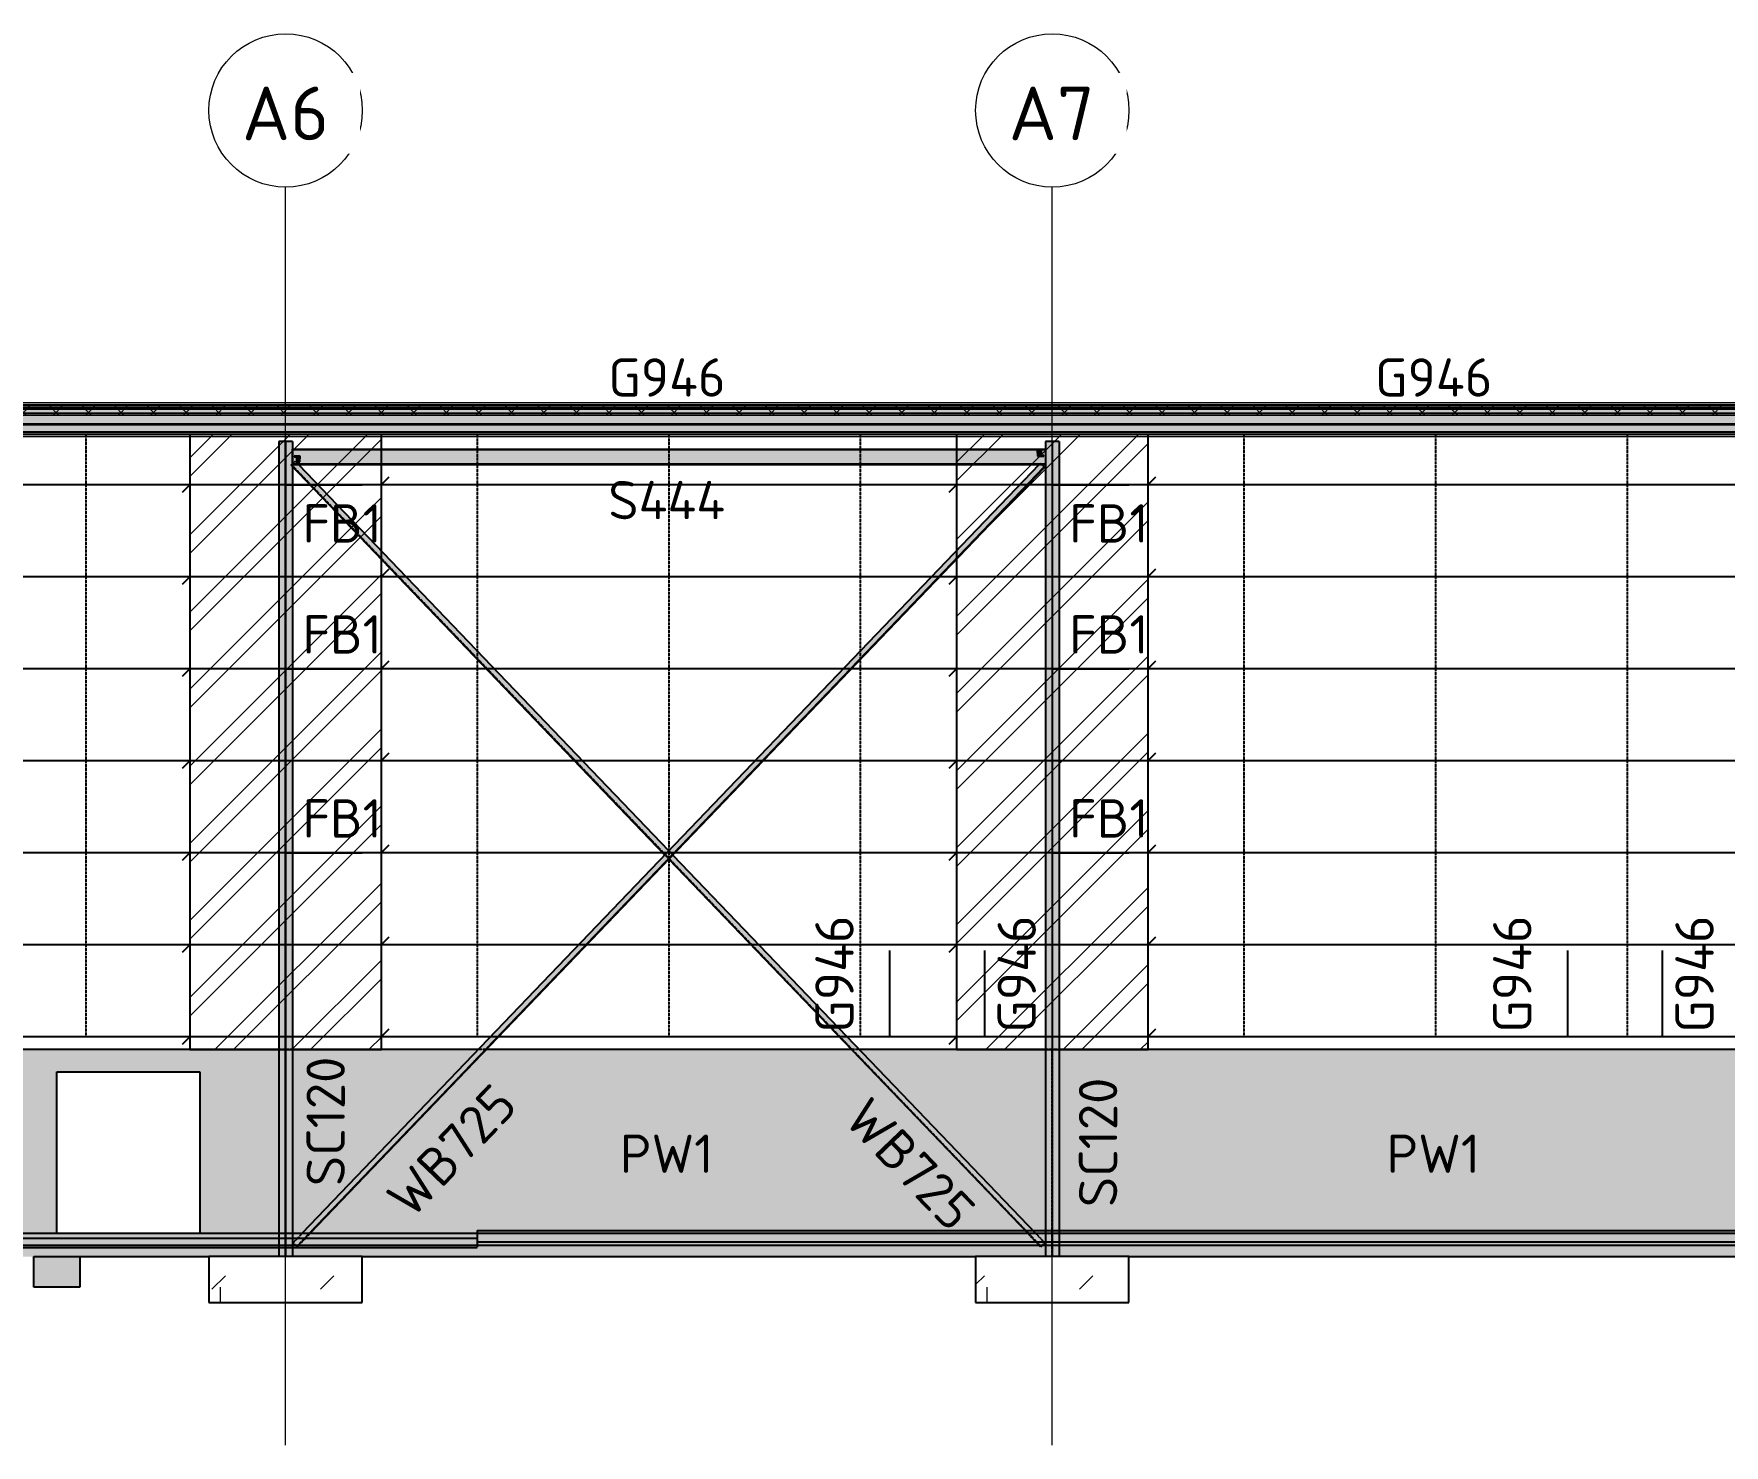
# Model space of a CAD drawing. Header units: millimetres. Extents: x 632 to 421542, y -3890 to 20851.
# Drawn here: x 72367 to 94414, y 2441 to 20851 of the extents above; entities that cross this region are included whole.
import ezdxf

# ---------------------------------------------------------------- set-up
doc = ezdxf.new("R2010")
doc.units = ezdxf.units.MM
for name, pattern in [('Dash', [7, 5, -2]), ('Hidden', [4, 3, -1]), ('Hidden Double', [7, 5, -2]), ('Hidden Half', [3, 2, -1])]:
    doc.linetypes.add(name, pattern=pattern)
for name, color, linetype, lineweight in [('A-010-M_LINE', 90, 'Continuous', 13), ('A-200-A_WALL', 211, 'Continuous', 18), ('A-200-H_WALL', 111, 'Continuous', 13), ('A-200-M_WALL_EXT', 113, 'Continuous', 13), ('A-200-MH_WALL', 110, 'Hidden', 13), ('A-230-H-FLOOR', 190, 'Continuous', 13), ('A-230-M_FLOOR', 192, 'Continuous', 13), ('A-230-MH_FLOOR', 190, 'Hidden Double', 13), ('A-270-M_ROOF', 132, 'Continuous', 13), ('S-160-M_FOUND', 171, 'Continuous', 13), ('S-160-MH_FOUND', 171, 'Hidden Half', 13), ('S-280-A_COLUMN', 171, 'Continuous', 18), ('S-280-A_STRUCT_FRAME', 2, 'Continuous', 18), ('S-280-M_COLUMN', 52, 'Continuous', 13), ('S-280-M_STRUCT_FRAME', 12, 'Continuous', 13), ('S-280-MH_COLUMN', 52, 'Hidden Half', 13), ('Z-000-T_TEXT', 131, 'Continuous', 25), ('Z-030-M_GRID', 191, 'Continuous', 13), ('Z-033_T_GRIDREF', 31, 'Continuous', 13), ('Z-060-M_DETAIL', 92, 'Continuous', 25), ('Z-230-A_LEVEL', 51, 'Continuous', 13)]:
    doc.layers.add(name, color=color, linetype=linetype, lineweight=lineweight)
doc.styles.add('ISOCPEUR_1', font='isocpeur.ttf', dxfattribs={"height": 700})
doc.styles.add('ISOCPEUR_2', font='isocpeur.ttf', dxfattribs={"height": 500})
pattern_1 = [(45, (-968699.5, 0), (-1414.21, 0), [750, -3000]), (45, (-967699.5, 1000), (-1414.21, 0), [750, -3000]), (45, (-966699.5, -300), (-1414.21, 0), [250, -2000]), (90, (-966699.46, 500), (-500, 500), [500, -2000]), (315, (-966699.5, 1000), (0, 2828.43), [500, -3000]), (0, (-967699.5, 1000), (2000, 2000), [300, -1000]), (0, (-970199.5, 2000), (2000, 2000), [300, -2000])]
pattern_2 = [(45, (80202.5, 0), (-502.894, 502.894), []), (45, (80202.5, 762), (-502.894, 502.894), [])]

# ---------------------------------------------------------------- blocks, each defined once
blk = doc.blocks.new('25021-APA-ZZ-ZZ-M3-AR-000001_V3_rvt-1-S6_501-SECTION 1A')
at = {"layer": 'A-270-M_ROOF', "transparency": 33554432}
blk.add_hatch(color=9, dxfattribs=at).paths.add_polyline_path([(-913035, 15996), (-913035, 16037), (-1024751, 16037), (-1024751, 15996), (-918805, 15996)])
at = {"layer": 'A-270-M_ROOF', "lineweight": 5, "transparency": 33554432}
for color, points in [(9, [(-918805, 15971), (-913035, 15971), (-913035, 15996), (-1024751, 15996), (-1024751, 15971), (-925868, 15971)]), (254, [(-913035, 15625), (-913035, 15876), (-1024751, 15876), (-1024751, 15625), (-1021751, 15625), (-1021751, 15648), (-1021661, 15648), (-1021661, 15625), (-918805, 15625)]), (253, [(-913035, 15754), (-913035, 15954), (-1024720, 15954), (-1024720, 15754), (-918805, 15754)]), (253, [(-918805, 15759), (-913035, 15759), (-913035, 15904), (-1024720, 15904), (-1024720, 15759), (-925868, 15759)]), (253, [(-918805, 15766), (-913035, 15766), (-913035, 15899), (-1024720, 15899), (-1024720, 15766), (-925868, 15766)]), (253, [(-913035, 15752), (-913035, 15766), (-1024720, 15766), (-1024720, 15752), (-918805, 15752)]), (253, [(-913035, 15748), (-913035, 15752), (-1024720, 15752), (-1024720, 15748), (-918805, 15748)])]:
    blk.add_hatch(color=color, dxfattribs=at).paths.add_polyline_path(points)
at = {"layer": 'A-270-M_ROOF', "lineweight": 5}
h = blk.add_hatch(dxfattribs=at)
h.set_pattern_fill('FP_5', angle=45, style=0, pattern_type=2)
h.set_pattern_definition([(45, (-968699.46, -5e-07), (-212.132, 212.132), []), (135, (-968699.46, -5e-07), (-212.132, -212.132), [])])
h.paths.add_polyline_path([(-913035, 15876), (-913035, 15996), (-1024751, 15996), (-1024751, 15876), (-918805, 15876)])
at = {"layer": 'A-270-M_ROOF', "lineweight": 5, "transparency": 33554432}
h = blk.add_hatch(color=254, dxfattribs=at)
h.paths.add_polyline_path([(-913035, 15600), (-913035, 15625), (-1021661, 15625), (-1021661, 15600), (-918805, 15600)])
h.paths.add_polyline_path([(-1024751, 15600), (-1021751, 15600), (-1021751, 15625), (-1024751, 15625)])
at = {"layer": 'A-270-M_ROOF', "color": 53, "lineweight": 5}
for p, q in [((-913035, 16037), (-1024751, 16037)), ((-913035, 16011), (-1024751, 16011)), ((-913035, 15996), (-1024751, 15996)), ((-1024751, 15996), (-913035, 15996)), ((-913356, 15971), (-1024751, 15971)), ((-1024751, 15971), (-913356, 15971)), ((-1024751, 15876), (-913035, 15876)), ((-1024712, 15954), (-913356, 15954)), ((-1024712, 15954), (-913356, 15954)), ((-913356, 15904), (-1024712, 15904)), ((-1024712, 15904), (-913356, 15904)), ((-1024712, 15899), (-913356, 15899)), ((-1024712, 15899), (-913356, 15899)), ((-1024712, 15766), (-913356, 15766)), ((-913356, 15763), (-1024712, 15763)), ((-913356, 15759), (-1024712, 15759)), ((-913356, 15759), (-1024712, 15759)), ((-1024712, 15754), (-913356, 15754)), ((-1024712, 15754), (-913356, 15754)), ((-1024712, 15752), (-913356, 15752)), ((-913356, 15748), (-1024712, 15748)), ((-1024751, 15625), (-913035, 15625)), ((-1024712, 15600), (-913356, 15600))]:
    blk.add_line(p, q, dxfattribs=at)
blk = doc.blocks.new('NRP_Column-Steel-UB - SC120 - 410UB59_7-4110039-S6_501-SECTION 1A')
at = {"layer": 'S-280-M_COLUMN', "linetype": 'Hidden Half', "lineweight": 25}
for p, q in [((-973255, 15532), (-973255, 4900)), ((-973247, 4900), (-973247, 15532))]:
    blk.add_line(p, q, dxfattribs=at)
blk = doc.blocks.new('NRP_Framing-Steel-SHS - S444 - 200x200x6_0SHS-3929814-S6_501-SECTION 1A')
at = {"layer": 'S-280-M_STRUCT_FRAME', "linetype": 'Dash', "lineweight": 25}
for p, q in [((-963340, 15425), (-973161, 15425)), ((-963340, 15237), (-973161, 15237))]:
    blk.add_line(p, q, dxfattribs=at)
blk = doc.blocks.new('NRP_Framing-Steel-EA - RB725 - 75x75x8EA-3941316-S6_501-SECTION 1A')
at = {"layer": 'S-280-M_STRUCT_FRAME', "linetype": 'Dash', "lineweight": 25}
for points in [[(-963442, 15343), (-963363, 15343), (-963363, 15351), (-963432, 15351), (-963438, 15418), (-963449, 15418)], [(-963363, 15343), (-963442, 15343), (-963402, 15340)], [(-963432, 15351), (-963396, 15351), (-963396, 15415), (-963438, 15418)]]:
    blk.add_hatch(color=256, dxfattribs=at).paths.add_polyline_path(points)
at = {"layer": 'S-280-M_STRUCT_FRAME', "lineweight": 25}
for p, q in [((-963438, 15418), (-963449, 15418)), ((-963449, 15418), (-963442, 15343)), ((-963442, 15343), (-963363, 15343)), ((-963442, 15343), (-963402, 15340)), ((-963432, 15351), (-963438, 15418)), ((-963396, 15415), (-963438, 15418)), ((-963363, 15351), (-963432, 15351)), ((-963363, 15343), (-963402, 15340)), ((-963396, 15415), (-963396, 15351)), ((-963363, 15343), (-963363, 15351))]:
    blk.add_line(p, q, dxfattribs=at)
blk = doc.blocks.new('NRP_Framing-Steel-EA - RB725 - 75x75x8EA-V10-S6_501-SECTION 1A')
at = {"layer": 'S-280-M_STRUCT_FRAME', "linetype": 'Dash', "lineweight": 25}
for points in [[(-973067, 15268), (-973060, 15343), (-973139, 15343), (-973138, 15335), (-973072, 15335), (-973078, 15268)], [(-973106, 15332), (-973078, 15335), (-973138, 15335)], [(-973106, 15265), (-973078, 15268), (-973072, 15335), (-973106, 15332)], [(-973106, 15265), (-973101, 15265), (-973067, 15268), (-973078, 15268)]]:
    blk.add_hatch(color=256, dxfattribs=at).paths.add_polyline_path(points)
at = {"layer": 'S-280-M_STRUCT_FRAME', "lineweight": 25}
for p, q in [((-973139, 15343), (-973138, 15335)), ((-973060, 15343), (-973139, 15343)), ((-973138, 15335), (-973072, 15335)), ((-973106, 15332), (-973138, 15335)), ((-973106, 15332), (-973072, 15335)), ((-973106, 15265), (-973106, 15332)), ((-973106, 15265), (-973078, 15268)), ((-973101, 15265), (-973106, 15265)), ((-973101, 15265), (-973067, 15268)), ((-973072, 15335), (-973078, 15268)), ((-973078, 15268), (-973067, 15268)), ((-973067, 15268), (-973060, 15343))]:
    blk.add_line(p, q, dxfattribs=at)
blk = doc.blocks.new('NRP_Framing-Steel-Purlin C - P946 - EC250-24-4032700-S6_501-SECTION 1A')
at = {"layer": 'S-280-M_STRUCT_FRAME', "color": 1, "lineweight": 25}
blk.add_line((-913017, 15655), (-1024537, 15655), dxfattribs=at)
blk.add_line((-913017, 15655), (-1024537, 15655), dxfattribs=at)
blk = doc.blocks.new('NRP_Framing-Steel-Purlin C - G946 - EC250-24-4111447-S6_501-SECTION 1A')
at = {"layer": 'S-280-M_STRUCT_FRAME', "color": 1, "lineweight": 25}
blk.add_line((-1004464, 15626), (-1014838, 15626), dxfattribs=at)
blk.add_line((-1004464, 15626), (-1014838, 15626), dxfattribs=at)
blk = doc.blocks.new('NRP_Framing-Steel-Purlin C - G946 - EC250-24-4111441-S6_501-SECTION 1A')
at = {"layer": 'S-280-M_STRUCT_FRAME', "color": 1, "lineweight": 25}
blk.add_line((-963264, 15626), (-973238, 15626), dxfattribs=at)
blk.add_line((-963264, 15626), (-973238, 15626), dxfattribs=at)
blk = doc.blocks.new('NRP_Framing-Steel-Purlin C - G946 - EC250-24-4133665-S6_501-SECTION 1A')
at = {"layer": 'S-280-M_STRUCT_FRAME', "color": 1, "lineweight": 25}
blk.add_line((-998751, 8892), (-998751, 7769), dxfattribs=at)
blk.add_line((-998751, 8892), (-998751, 7769), dxfattribs=at)
blk = doc.blocks.new('NRP_Framing-Steel-Purlin C - G946 - EC250-24-4133664-S6_501-SECTION 1A')
at = {"layer": 'S-280-M_STRUCT_FRAME', "color": 1, "lineweight": 25}
blk.add_line((-999289, 8892), (-999289, 7769), dxfattribs=at)
blk.add_line((-999289, 8892), (-999289, 7769), dxfattribs=at)
blk = doc.blocks.new('NRP_Foundation-Pad Footing Fibre _v2_ - PF2 -2400 x 2000 x 600d-3893007-S6_501-SECTION 1A')
at = {"layer": 'S-160-M_FOUND'}
h = blk.add_hatch(dxfattribs=at)
h.set_pattern_fill('FP_9', color=256, style=0, pattern_type=2)
h.set_pattern_definition(pattern_1)
h.paths.add_polyline_path([(-974251, 4900), (-974251, 4300), (-972251, 4300), (-972251, 4900)])
at = {"layer": 'S-160-M_FOUND', "lineweight": 25}
for p, q in [((-972251, 4900), (-974251, 4900)), ((-974251, 4900), (-974251, 4300)), ((-972251, 4300), (-972251, 4900)), ((-974251, 4300), (-972251, 4300))]:
    blk.add_line(p, q, dxfattribs=at)
blk = doc.blocks.new('NRP_Foundation-Pad Footing Fibre _v2_ - PF2 -2400 x 2000 x 600d-V1-S6_501-SECTION 1A')
at = {"layer": 'S-160-M_FOUND'}
h = blk.add_hatch(dxfattribs=at)
h.set_pattern_fill('FP_9', color=256, style=0, pattern_type=2)
h.set_pattern_definition(pattern_1)
h.paths.add_polyline_path([(-964251, 4900), (-964251, 4300), (-962251, 4300), (-962251, 4900)])
at = {"layer": 'S-160-M_FOUND', "lineweight": 25}
for p, q in [((-962251, 4900), (-964251, 4900)), ((-964251, 4900), (-964251, 4300)), ((-962251, 4300), (-962251, 4900)), ((-964251, 4300), (-962251, 4300))]:
    blk.add_line(p, q, dxfattribs=at)
blk = doc.blocks.new('NRP_Framing-Steel-EA - WB725 - 75x75x8EA-3947071-S6_501-SECTION 1A')
at = {"layer": 'S-280-M_STRUCT_FRAME', "linetype": 'Dash', "lineweight": 25}
h = blk.add_hatch(color=256, dxfattribs=at)
h.paths.add_polyline_path([(-963404, 5028), (-963381, 5050), (-963424, 5050), (-963409, 5034)])
h.paths.add_polyline_path([(-963464, 5200), (-968199, 10139), (-968251, 10085), (-963568, 5200)])
h.paths.add_polyline_path([(-968303, 10139), (-968251, 10193), (-973081, 15231), (-973161, 15231), (-973161, 15239), (-973177, 15223), (-968741, 10595)])
at = {"layer": 'S-280-M_STRUCT_FRAME', "lineweight": 25}
for p, q in [((-973177, 15223), (-973161, 15239)), ((-968303, 10139), (-973177, 15223)), ((-973081, 15231), (-968251, 10193)), ((-963568, 5200), (-968251, 10085)), ((-968199, 10139), (-963464, 5200)), ((-963404, 5028), (-963424, 5050)), ((-963381, 5050), (-963404, 5028))]:
    blk.add_line(p, q, dxfattribs=at)
at = {"layer": 'S-280-M_STRUCT_FRAME', "linetype": 'Dash', "lineweight": 25}
for p, q in [((-968297, 10144), (-973172, 15229)), ((-973161, 15239), (-973123, 15275)), ((-973123, 15275), (-973081, 15231)), ((-968246, 10090), (-968297, 10144)), ((-968251, 10193), (-968199, 10139)), ((-968251, 10085), (-968303, 10139)), ((-963557, 5200), (-968246, 10090)), ((-963424, 5050), (-963568, 5200)), ((-963413, 5050), (-963557, 5200)), ((-963464, 5200), (-963349, 5080)), ((-963349, 5080), (-963381, 5050)), ((-963398, 5034), (-963413, 5050))]:
    blk.add_line(p, q, dxfattribs=at)
blk = doc.blocks.new('NRP_Framing-Steel-EA - WB725 - 75x75x8EA-3947069-S6_501-SECTION 1A')
at = {"layer": 'S-280-M_STRUCT_FRAME', "linetype": 'Dash', "lineweight": 25}
h = blk.add_hatch(color=256, dxfattribs=at)
h.paths.add_polyline_path([(-973105, 5034), (-973089, 5050), (-973122, 5050)])
h.paths.add_polyline_path([(-973038, 5200), (-972945, 5200), (-963357, 15201), (-963388, 15231), (-963421, 15231), (-968247, 10198)])
h = blk.add_hatch(color=256, dxfattribs=at)
h.paths.add_polyline_path([(-973099, 5028), (-973078, 5050), (-973089, 5050), (-973105, 5034)])
h.paths.add_polyline_path([(-972945, 5200), (-972934, 5200), (-963351, 15195), (-963357, 15201), (-968247, 10101)])
at = {"layer": 'S-280-M_STRUCT_FRAME', "lineweight": 25}
for p, q in [((-963421, 15231), (-973038, 5200)), ((-963388, 15231), (-963357, 15201)), ((-963357, 15201), (-972945, 5200)), ((-963351, 15195), (-972934, 5200)), ((-963357, 15201), (-963351, 15195)), ((-973105, 5034), (-973122, 5050)), ((-973089, 5050), (-973105, 5034)), ((-973099, 5028), (-973105, 5034)), ((-973078, 5050), (-973099, 5028))]:
    blk.add_line(p, q, dxfattribs=at)
at = {"layer": 'S-280-M_STRUCT_FRAME', "linetype": 'Dash', "lineweight": 25}
for p, q in [((-963405, 15247), (-963421, 15231)), ((-963405, 15247), (-963388, 15231)), ((-972945, 5200), (-963357, 15201)), ((-973038, 5200), (-973153, 5080)), ((-973122, 5050), (-973153, 5080)), ((-973089, 5050), (-972945, 5200)), ((-972945, 5200), (-973089, 5050)), ((-972934, 5200), (-973078, 5050)), ((-973105, 5034), (-973089, 5050))]:
    blk.add_line(p, q, dxfattribs=at)
blk = doc.blocks.new('NRP_Framing-Steel-Purlin Z - G914 - EZ250-15-4113278-S6_501-SECTION 1A')
at = {"layer": 'S-280-M_STRUCT_FRAME', "color": 150, "lineweight": 25}
for p, q in [((-971906, 15069), (-972006, 14969)), ((-984901, 14969), (-985001, 14869)), ((-983756, 14969), (-984901, 14969)), ((-973340, 14969), (-983547, 14969)), ((-972934, 14969), (-973162, 14969)), ((-972006, 14969), (-972830, 14969))]:
    blk.add_line(p, q, dxfattribs=at)
at = {"layer": 'S-280-M_STRUCT_FRAME', "color": 150, "linetype": 'Dash', "lineweight": 25}
for p, q in [((-983547, 14969), (-983756, 14969)), ((-973162, 14969), (-973340, 14969)), ((-972830, 14969), (-972934, 14969))]:
    blk.add_line(p, q, dxfattribs=at)
blk = doc.blocks.new('NRP_Framing-Steel-Purlin Z - G914 - EZ250-15-V37-S6_501-SECTION 1A')
at = {"layer": 'S-280-M_STRUCT_FRAME', "color": 150, "lineweight": 25}
for p, q in [((-984901, 13769), (-985001, 13669)), ((-983756, 13769), (-984901, 13769)), ((-973340, 13769), (-983547, 13769)), ((-972006, 13769), (-973162, 13769)), ((-971906, 13869), (-972006, 13769))]:
    blk.add_line(p, q, dxfattribs=at)
at = {"layer": 'S-280-M_STRUCT_FRAME', "color": 150, "linetype": 'Dash', "lineweight": 25}
for p, q in [((-983547, 13769), (-983756, 13769)), ((-973162, 13769), (-973340, 13769))]:
    blk.add_line(p, q, dxfattribs=at)
blk = doc.blocks.new('NRP_Framing-Steel-Purlin Z - G914 - EZ250-15-4113342-S6_501-SECTION 1A')
at = {"layer": 'S-280-M_STRUCT_FRAME', "color": 150, "lineweight": 25}
for p, q in [((-961906, 15069), (-962006, 14969)), ((-974501, 14969), (-974601, 14869)), ((-973340, 14969), (-974501, 14969)), ((-972934, 14969), (-973162, 14969)), ((-963672, 14969), (-972830, 14969)), ((-963340, 14969), (-963569, 14969)), ((-962006, 14969), (-963162, 14969))]:
    blk.add_line(p, q, dxfattribs=at)
at = {"layer": 'S-280-M_STRUCT_FRAME', "color": 150, "linetype": 'Dash', "lineweight": 25}
for p, q in [((-973162, 14969), (-973340, 14969)), ((-972830, 14969), (-972934, 14969)), ((-963569, 14969), (-963672, 14969)), ((-963162, 14969), (-963340, 14969))]:
    blk.add_line(p, q, dxfattribs=at)
blk = doc.blocks.new('NRP_Framing-Steel-Purlin Z - G914 - EZ250-15-V27-S6_501-SECTION 1A')
at = {"layer": 'S-280-M_STRUCT_FRAME', "color": 150, "lineweight": 25}
for p, q in [((-974501, 13769), (-974601, 13669)), ((-973340, 13769), (-974501, 13769)), ((-971783, 13769), (-973162, 13769)), ((-964823, 13769), (-971679, 13769)), ((-963340, 13769), (-964719, 13769)), ((-962006, 13769), (-963162, 13769)), ((-961906, 13869), (-962006, 13769))]:
    blk.add_line(p, q, dxfattribs=at)
at = {"layer": 'S-280-M_STRUCT_FRAME', "color": 150, "linetype": 'Dash', "lineweight": 25}
for p, q in [((-973162, 13769), (-973340, 13769)), ((-971679, 13769), (-971783, 13769)), ((-964719, 13769), (-964823, 13769)), ((-963162, 13769), (-963340, 13769))]:
    blk.add_line(p, q, dxfattribs=at)
blk = doc.blocks.new('NRP_Framing-Steel-Purlin Z - G914 - EZ250-15-V28-S6_501-SECTION 1A')
at = {"layer": 'S-280-M_STRUCT_FRAME', "color": 150, "lineweight": 25}
for p, q in [((-974501, 12569), (-974601, 12469)), ((-973340, 12569), (-974501, 12569)), ((-970633, 12569), (-973162, 12569)), ((-965973, 12569), (-970529, 12569)), ((-963340, 12569), (-965869, 12569)), ((-962006, 12569), (-963162, 12569)), ((-961906, 12669), (-962006, 12569))]:
    blk.add_line(p, q, dxfattribs=at)
at = {"layer": 'S-280-M_STRUCT_FRAME', "color": 150, "linetype": 'Dash', "lineweight": 25}
for p, q in [((-973162, 12569), (-973340, 12569)), ((-970529, 12569), (-970633, 12569)), ((-965870, 12569), (-965973, 12569)), ((-963162, 12569), (-963340, 12569))]:
    blk.add_line(p, q, dxfattribs=at)
blk = doc.blocks.new('NRP_Framing-Steel-Purlin Z - G914 - EZ250-15-V29-S6_501-SECTION 1A')
at = {"layer": 'S-280-M_STRUCT_FRAME', "color": 150, "lineweight": 25}
for p, q in [((-961906, 11469), (-962006, 11369)), ((-974501, 11369), (-974601, 11269)), ((-973340, 11369), (-974501, 11369)), ((-969482, 11369), (-973162, 11369)), ((-967124, 11369), (-969378, 11369)), ((-963340, 11369), (-967020, 11369)), ((-962006, 11369), (-963162, 11369))]:
    blk.add_line(p, q, dxfattribs=at)
at = {"layer": 'S-280-M_STRUCT_FRAME', "color": 150, "linetype": 'Dash', "lineweight": 25}
for p, q in [((-973162, 11369), (-973340, 11369)), ((-969378, 11369), (-969482, 11369)), ((-967020, 11369), (-967124, 11369)), ((-963162, 11369), (-963340, 11369))]:
    blk.add_line(p, q, dxfattribs=at)
blk = doc.blocks.new('NRP_Framing-Steel-Purlin Z - G914 - EZ250-15-V30-S6_501-SECTION 1A')
at = {"layer": 'S-280-M_STRUCT_FRAME', "color": 150, "lineweight": 25}
for p, q in [((-974501, 10169), (-974601, 10069)), ((-973340, 10169), (-974501, 10169)), ((-968332, 10169), (-973162, 10169)), ((-963340, 10169), (-968170, 10169)), ((-962006, 10169), (-963162, 10169)), ((-961906, 10269), (-962006, 10169))]:
    blk.add_line(p, q, dxfattribs=at)
at = {"layer": 'S-280-M_STRUCT_FRAME', "color": 150, "linetype": 'Dash', "lineweight": 25}
for p, q in [((-973162, 10169), (-973340, 10169)), ((-968170, 10169), (-968332, 10169)), ((-963162, 10169), (-963340, 10169))]:
    blk.add_line(p, q, dxfattribs=at)
blk = doc.blocks.new('NRP_Framing-Steel-Purlin Z - G914 - EZ250-15-V31-S6_501-SECTION 1A')
at = {"layer": 'S-280-M_STRUCT_FRAME', "color": 150, "lineweight": 25}
for p, q in [((-961906, 9069), (-962006, 8969)), ((-974501, 8969), (-974601, 8869)), ((-973340, 8969), (-974501, 8969)), ((-969425, 8969), (-973162, 8969)), ((-967181, 8969), (-969321, 8969)), ((-963340, 8969), (-967077, 8969)), ((-962006, 8969), (-963162, 8969))]:
    blk.add_line(p, q, dxfattribs=at)
at = {"layer": 'S-280-M_STRUCT_FRAME', "color": 150, "linetype": 'Dash', "lineweight": 25}
for p, q in [((-973162, 8969), (-973340, 8969)), ((-969321, 8969), (-969425, 8969)), ((-967077, 8969), (-967181, 8969)), ((-963162, 8969), (-963340, 8969))]:
    blk.add_line(p, q, dxfattribs=at)
blk = doc.blocks.new('NRP_Framing-Steel-Purlin Z - G914 - EZ250-15-V32-S6_501-SECTION 1A')
at = {"layer": 'S-280-M_STRUCT_FRAME', "color": 150, "lineweight": 25}
for p, q in [((-974501, 7769), (-974601, 7669)), ((-973340, 7769), (-974501, 7769)), ((-970575, 7769), (-973162, 7769)), ((-966031, 7769), (-970471, 7769)), ((-963340, 7769), (-965927, 7769)), ((-962006, 7769), (-963162, 7769)), ((-961906, 7869), (-962006, 7769))]:
    blk.add_line(p, q, dxfattribs=at)
at = {"layer": 'S-280-M_STRUCT_FRAME', "color": 150, "linetype": 'Dash', "lineweight": 25}
for p, q in [((-973162, 7769), (-973340, 7769)), ((-970471, 7769), (-970575, 7769)), ((-965927, 7769), (-966031, 7769)), ((-963162, 7769), (-963340, 7769))]:
    blk.add_line(p, q, dxfattribs=at)
blk = doc.blocks.new('NRP_Framing-Steel-Purlin Z - G914 - EZ250-15-4113422-S6_501-SECTION 1A')
at = {"layer": 'S-280-M_STRUCT_FRAME', "color": 150, "lineweight": 25}
for p, q in [((-952156, 15069), (-952256, 14969)), ((-964501, 14969), (-964601, 14869)), ((-963672, 14969), (-964501, 14969)), ((-963340, 14969), (-963569, 14969)), ((-953340, 14969), (-963162, 14969)), ((-952256, 14969), (-953162, 14969))]:
    blk.add_line(p, q, dxfattribs=at)
at = {"layer": 'S-280-M_STRUCT_FRAME', "color": 150, "linetype": 'Dash', "lineweight": 25}
for p, q in [((-963569, 14969), (-963672, 14969)), ((-963162, 14969), (-963340, 14969)), ((-953162, 14969), (-953340, 14969))]:
    blk.add_line(p, q, dxfattribs=at)
blk = doc.blocks.new('NRP_Framing-Steel-Purlin Z - G914 - EZ250-15-V38-S6_501-SECTION 1A')
at = {"layer": 'S-280-M_STRUCT_FRAME', "color": 150, "lineweight": 25}
for p, q in [((-964501, 13769), (-964601, 13669)), ((-963340, 13769), (-964501, 13769)), ((-953340, 13769), (-963162, 13769)), ((-952256, 13769), (-953162, 13769)), ((-952156, 13869), (-952256, 13769))]:
    blk.add_line(p, q, dxfattribs=at)
at = {"layer": 'S-280-M_STRUCT_FRAME', "color": 150, "linetype": 'Dash', "lineweight": 25}
for p, q in [((-963162, 13769), (-963340, 13769)), ((-953162, 13769), (-953340, 13769))]:
    blk.add_line(p, q, dxfattribs=at)
blk = doc.blocks.new('NRP_Bridging Plan _v2_ - 3 Rows-4115848-S6_501-SECTION 1A')
at = {"layer": 'Z-060-M_DETAIL', "linetype": 'Hidden'}
for p, q in [((-1001856, 15626), (-1001856, 7769)), ((-999256, 15626), (-999256, 7769)), ((-996656, 15626), (-996656, 7769))]:
    blk.add_line(p, q, dxfattribs=at)
blk = doc.blocks.new('NRP_Bridging Plan _v2_ - 3 Rows-4116033-S6_501-SECTION 1A')
at = {"layer": 'Z-060-M_DETAIL', "linetype": 'Hidden'}
for p, q in [((-970752, 15626), (-970752, 7769)), ((-968253, 15626), (-968253, 7769)), ((-965755, 15626), (-965755, 7769))]:
    blk.add_line(p, q, dxfattribs=at)
blk = doc.blocks.new('Grid - NRP_Grid-Head-320187-S6_501-SECTION 1A')
at = {"layer": 'Z-033_T_GRIDREF'}
blk.add_circle((-1014851, 19851), 1000, dxfattribs=at)
blk = doc.blocks.new('NRP_Fly Brace BN - FB1-4028766-S6_501-SECTION 1A')
at = {"layer": 'Z-000-T_TEXT'}
blk.add_line((-1014851, 7769), (-1013851, 7769), dxfattribs=at)
at = {"layer": 'Z-000-T_TEXT', "lineweight": 13, "insert": (-1014630, 8466), "char_height": 500, "width": 1218.57, "attachment_point": 1, "style": 'ISOCPEUR_2'}
blk.add_mtext('FB1', dxfattribs=at)
blk = doc.blocks.new('NRP_Fly Brace BN - FB1-4067984-S6_501-SECTION 1A')
at = {"layer": 'Z-000-T_TEXT'}
blk.add_line((-1014851, 14969), (-1013851, 14969), dxfattribs=at)
at = {"layer": 'Z-000-T_TEXT', "lineweight": 13, "insert": (-1014630, 14714), "char_height": 500, "width": 1218.57, "attachment_point": 1, "style": 'ISOCPEUR_2'}
blk.add_mtext('FB1', dxfattribs=at)

msp = doc.modelspace()

# ---------------------------------------------------------------- hatches: boundary and pattern name
at = {"layer": 'A-200-H_WALL', "lineweight": 5}
h = msp.add_hatch(color=256, dxfattribs=at)
h.paths.add_polyline_path([(72667, 4900), (75562, 4900), (75562, 5050), (65355, 5050), (65355, 4900), (72367, 4900)])
h.paths.add_polyline_path([(72667, 5200), (72667, 7312), (74533, 7312), (74533, 5200), (75562, 5200), (75562, 7600), (65355, 7600), (65355, 5200), (66529, 5200)])
h = msp.add_hatch(color=256, dxfattribs=at)
h.paths.add_polyline_path([(80655, 4900), (85562, 4900), (85562, 5050), (85521, 5050), (85498, 5028), (85478, 5050), (75824, 5050), (75803, 5028), (75780, 5050), (75740, 5050), (75740, 4900), (76651, 4900)])
h.paths.add_polyline_path([(85334, 5200), (83033, 7600), (78269, 7600), (75968, 5200), (80655, 5200)])
h.paths.add_polyline_path([(75864, 5200), (78165, 7600), (75740, 7600), (75740, 5200), (75797, 5200)])
h.paths.add_polyline_path([(85438, 5200), (85562, 5200), (85562, 7600), (83137, 7600)])
h = msp.add_hatch(color=256, dxfattribs=at)
h.paths.add_polyline_path([(95562, 4900), (95562, 5050), (85740, 5050), (85740, 4900), (94782, 4900)])
h.paths.add_polyline_path([(85740, 5200), (95562, 5200), (95562, 7600), (85740, 7600)])
at = {"layer": 'A-230-H-FLOOR'}
h = msp.add_hatch(dxfattribs=at)
h.set_pattern_fill('FP_9', color=256, style=0, pattern_type=2)
h.set_pattern_definition([(45, (80202.5, 0), (-1414.214, 0), [750, -3000]), (45, (81202.5, 1000), (-1414.214, 0), [750, -3000]), (45, (82202.5, -300), (-1414.214, 0), [250, -2000]), (90, (82202.53, 500), (-500, 500), [500, -2000]), (315, (82202.5, 1000), (0, 2828.43), [500, -3000]), (0, (81202.5, 1000), (2000, 2000), [300, -1000]), (0, (78702.5, 2000), (2000, 2000), [300, -2000])])
h.paths.add_polyline_path([(130097, 5050), (135740, 5050), (135740, 5200), (25551, 5200), (25551, 5050), (123034, 5050)])
at = {"layer": 'S-160-M_FOUND', "lineweight": 5}
msp.add_hatch(color=256, dxfattribs=at).paths.add_polyline_path([(72367, 4900), (72367, 4500), (72967, 4500), (72967, 4900)])
at = {"layer": 'S-280-M_COLUMN', "lineweight": 5}
h = msp.add_hatch(color=256, dxfattribs=at)
h.paths.add_polyline_path([(75562, 4900), (75636, 4900), (75636, 5050), (75562, 5050)])
h.paths.add_polyline_path([(75562, 5200), (75636, 5200), (75636, 15532), (75562, 15532), (75562, 10595)])
h = msp.add_hatch(color=256, dxfattribs=at)
h.paths.add_polyline_path([(75641, 4900), (75647, 4900), (75645, 5050), (75636, 5050), (75636, 4900)])
h.paths.add_polyline_path([(75636, 5200), (75647, 5200), (75645, 15532), (75636, 15532), (75636, 10595)])
for points in [[(75655, 4900), (75655, 15532), (75647, 15532), (75647, 4900)], [(85647, 4900), (85655, 4900), (85655, 15532), (85647, 15532)]]:
    msp.add_hatch(color=256, dxfattribs=at).paths.add_polyline_path(points)
h = msp.add_hatch(color=256, dxfattribs=at)
h.paths.add_polyline_path([(75661, 4900), (75666, 4900), (75666, 5050), (75655, 5050), (75656, 4900)])
h.paths.add_polyline_path([(75666, 5200), (75666, 5200), (75666, 15532), (75655, 15532), (75656, 5200), (75661, 5200)])
h = msp.add_hatch(color=256, dxfattribs=at)
h.paths.add_polyline_path([(75725, 4900), (75740, 4900), (75740, 5050), (75666, 5050), (75666, 4900)])
h.paths.add_polyline_path([(75725, 5200), (75740, 5200), (75740, 15207), (75725, 15223), (75740, 15238), (75740, 15532), (75666, 15532), (75666, 5200)])
h = msp.add_hatch(color=256, dxfattribs=at)
h.paths.add_polyline_path([(85636, 4900), (85636, 5050), (85562, 5050), (85562, 4900)])
h.paths.add_polyline_path([(85562, 5200), (85636, 5200), (85636, 15532), (85562, 15532), (85562, 15231)])
h = msp.add_hatch(color=256, dxfattribs=at)
h.paths.add_polyline_path([(85636, 4900), (85647, 4900), (85645, 5050), (85636, 5050)])
h.paths.add_polyline_path([(85647, 5200), (85645, 15532), (85636, 15532), (85636, 5200), (85647, 5200)])
h = msp.add_hatch(color=256, dxfattribs=at)
h.paths.add_polyline_path([(85666, 4900), (85666, 5050), (85655, 5050), (85656, 4900), (85661, 4900)])
h.paths.add_polyline_path([(85655, 5200), (85666, 5200), (85666, 15532), (85655, 15532)])
h = msp.add_hatch(color=256, dxfattribs=at)
h.paths.add_polyline_path([(85740, 4900), (85740, 5050), (85666, 5050), (85666, 4900)])
h.paths.add_polyline_path([(85740, 5200), (85740, 15532), (85666, 15532), (85666, 5200)])
at = {"layer": 'S-280-M_STRUCT_FRAME', "lineweight": 5}
h = msp.add_hatch(color=256, dxfattribs=at)
h.paths.add_polyline_path([(85562, 15231), (85562, 15431), (75741, 15431), (75741, 15231), (85539, 15231)])
h.paths.add_polyline_path([(75801, 15265), (75796, 15265), (75796, 15332), (75764, 15335), (75763, 15343), (75842, 15343), (75835, 15268), (75807, 15265)])
h.paths.add_polyline_path([(85500, 15340), (85460, 15343), (85453, 15418), (85470, 15418), (85506, 15415), (85506, 15351), (85539, 15351), (85539, 15343), (85506, 15340)])
at = {"layer": 'Z-060-M_DETAIL', "lineweight": 18}
h = msp.add_hatch(dxfattribs=at)
h.set_pattern_fill('FP_12', color=8, style=0, pattern_type=2)
h.set_pattern_definition(pattern_2)
h.paths.add_polyline_path([(76901, 7600), (76901, 15626), (74401, 15626), (74401, 7600)])
h = msp.add_hatch(dxfattribs=at)
h.set_pattern_fill('FP_12', color=8, style=0, pattern_type=2)
h.set_pattern_definition(pattern_2)
h.paths.add_polyline_path([(84401, 7600), (86901, 7600), (86901, 15626), (84401, 15626)])

# ---------------------------------------------------------------- linework, layer by layer
at = {"layer": 'A-010-M_LINE', "lineweight": 25}
for p, q in [((76901, 15626), (74401, 15626)), ((74401, 15626), (74401, 7600)), ((76901, 7600), (76901, 15626)), ((86901, 15626), (84401, 15626)), ((84401, 15626), (84401, 7600)), ((86901, 7600), (86901, 15626)), ((74401, 7600), (76901, 7600)), ((84401, 7600), (86901, 7600))]:
    msp.add_line(p, q, dxfattribs=at)
at = {"layer": 'A-200-M_WALL_EXT', "lineweight": 25}
for p, q in [((75562, 7600), (65355, 7600)), ((78165, 7600), (75740, 7600)), ((83033, 7600), (78269, 7600)), ((85562, 7600), (83137, 7600)), ((95562, 7600), (85740, 7600)), ((72667, 7312), (74533, 7312)), ((72667, 5200), (72667, 7312)), ((74533, 7312), (74533, 5200)), ((72967, 4900), (74651, 4900)), ((76651, 4900), (84651, 4900)), ((86651, 4900), (94651, 4900))]:
    msp.add_line(p, q, dxfattribs=at)
at = {"layer": 'A-200-MH_WALL', "lineweight": 25}
for p, q in [((75740, 7600), (75562, 7600)), ((75651, 7600), (75651, 4900)), ((75651, 4900), (75651, 7600)), ((78269, 7600), (78165, 7600)), ((83137, 7600), (83033, 7600)), ((85651, 7600), (85562, 7600)), ((85740, 7600), (85651, 7600)), ((85651, 7600), (85651, 4900)), ((85651, 4900), (85651, 7600))]:
    msp.add_line(p, q, dxfattribs=at)
at = {"layer": 'A-230-M_FLOOR', "lineweight": 25}
for p, q in [((135740, 5200), (25551, 5200)), ((25551, 5050), (135740, 5050))]:
    msp.add_line(p, q, dxfattribs=at)
at = {"layer": 'A-230-MH_FLOOR', "lineweight": 25}
for p, q in [((36834, 5140), (78151, 5140)), ((78151, 5240), (115831, 5240)), ((78151, 5240), (78151, 5090)), ((78151, 5240), (115831, 5240)), ((78151, 5240), (78151, 5090)), ((78151, 5140), (78151, 5020)), ((115831, 5090), (78151, 5090)), ((115831, 5090), (78151, 5090)), ((70914, 5020), (78151, 5020))]:
    msp.add_line(p, q, dxfattribs=at)
at = {"layer": 'S-160-M_FOUND', "lineweight": 25}
for p, q in [((72367, 4900), (72967, 4900)), ((72367, 4500), (72367, 4900)), ((72967, 4900), (72967, 4500)), ((72967, 4500), (72367, 4500))]:
    msp.add_line(p, q, dxfattribs=at)
at = {"layer": 'S-280-M_COLUMN', "lineweight": 25}
for p, q in [((75562, 15532), (75562, 5200)), ((75636, 15532), (75562, 15532)), ((75647, 15532), (75636, 15532)), ((75655, 15532), (75647, 15532)), ((75666, 15532), (75655, 15532)), ((75740, 15532), (75666, 15532)), ((75740, 15532), (75740, 15238)), ((85562, 15532), (85562, 15431)), ((85636, 15532), (85562, 15532)), ((85647, 15532), (85636, 15532)), ((85655, 15532), (85647, 15532)), ((85666, 15532), (85655, 15532)), ((85740, 15532), (85666, 15532)), ((85740, 15532), (85740, 5200)), ((85562, 15231), (85562, 5200)), ((75740, 15207), (75740, 5200)), ((75562, 5050), (75562, 4900)), ((75647, 4900), (75655, 4900)), ((75740, 5050), (75740, 4900)), ((85562, 5050), (85562, 4900)), ((85647, 4900), (85655, 4900)), ((85740, 5050), (85740, 4900))]:
    msp.add_line(p, q, dxfattribs=at)
at = {"layer": 'S-280-M_STRUCT_FRAME', "lineweight": 25}
for p, q in [((75741, 15231), (75741, 15431)), ((75741, 15431), (85562, 15431)), ((75741, 15231), (85562, 15231)), ((85562, 15431), (85562, 15231))]:
    msp.add_line(p, q, dxfattribs=at)
at = {"layer": 'S-280-MH_COLUMN', "lineweight": 25}
for p, q in [((75740, 15238), (75740, 15207)), ((75562, 5200), (75562, 5050)), ((75740, 5200), (75740, 5050)), ((85562, 5200), (85562, 5050)), ((85740, 5200), (85740, 5050))]:
    msp.add_line(p, q, dxfattribs=at)
at = {"layer": 'Z-030-M_GRID'}
for p, q in [((75651, 2441), (75651, 18851)), ((85651, 2441), (85651, 18851))]:
    msp.add_line(p, q, dxfattribs=at)
at = {"layer": 'Z-230-A_LEVEL'}
msp.add_line((21691, 5200), (142279, 5200), dxfattribs=at)

# ---------------------------------------------------------------- block references
at = {"lineweight": 5}
msp.add_blockref('25021-APA-ZZ-ZZ-M3-AR-000001_V3_rvt-1-S6_501-SECTION 1A', (1048902, 0), dxfattribs=at)
at = {"layer": 'S-160-MH_FOUND', "lineweight": 25}
for name in ['NRP_Foundation-Pad Footing Fibre _v2_ - PF2 -2400 x 2000 x 600d-3893007-S6_501-SECTION 1A', 'NRP_Foundation-Pad Footing Fibre _v2_ - PF2 -2400 x 2000 x 600d-V1-S6_501-SECTION 1A']:
    msp.add_blockref(name, (1048902, 0), dxfattribs=at)
at = {"layer": 'S-280-M_COLUMN', "linetype": 'Hidden Half', "lineweight": 25}
for p in [(1048902, 0), (1058902, 0)]:
    msp.add_blockref('NRP_Column-Steel-UB - SC120 - 410UB59_7-4110039-S6_501-SECTION 1A', p, dxfattribs=at)
at = {"layer": 'S-280-M_STRUCT_FRAME', "color": 1, "lineweight": 25}
for name, p in [('NRP_Framing-Steel-Purlin C - P946 - EC250-24-4032700-S6_501-SECTION 1A', (1048902, 0)), ('NRP_Framing-Steel-Purlin C - G946 - EC250-24-4111447-S6_501-SECTION 1A', (1080102, 0)), ('NRP_Framing-Steel-Purlin C - G946 - EC250-24-4111441-S6_501-SECTION 1A', (1048902, 0)), ('NRP_Framing-Steel-Purlin C - G946 - EC250-24-4111441-S6_501-SECTION 1A', (1058902, 0)), ('NRP_Framing-Steel-Purlin C - G946 - EC250-24-4133664-S6_501-SECTION 1A', (1082818, 0)), ('NRP_Framing-Steel-Purlin C - G946 - EC250-24-4133665-S6_501-SECTION 1A', (1083518, 0)), ('NRP_Framing-Steel-Purlin C - G946 - EC250-24-4133664-S6_501-SECTION 1A', (1091658, 0)), ('NRP_Framing-Steel-Purlin C - G946 - EC250-24-4133665-S6_501-SECTION 1A', (1092358, 0))]:
    msp.add_blockref(name, p, dxfattribs=at)
at = {"layer": 'S-280-M_STRUCT_FRAME', "linetype": 'Dash', "lineweight": 25}
for name in ['NRP_Framing-Steel-EA - WB725 - 75x75x8EA-3947071-S6_501-SECTION 1A', 'NRP_Framing-Steel-SHS - S444 - 200x200x6_0SHS-3929814-S6_501-SECTION 1A', 'NRP_Framing-Steel-EA - WB725 - 75x75x8EA-3947069-S6_501-SECTION 1A']:
    msp.add_blockref(name, (1048902, 0), dxfattribs=at)
at = {"layer": 'S-280-M_STRUCT_FRAME', "lineweight": 25}
for name in ['NRP_Framing-Steel-EA - RB725 - 75x75x8EA-V10-S6_501-SECTION 1A', 'NRP_Framing-Steel-EA - RB725 - 75x75x8EA-3941316-S6_501-SECTION 1A']:
    msp.add_blockref(name, (1048902, 0), dxfattribs=at)
at = {"layer": 'S-280-M_STRUCT_FRAME', "color": 150, "lineweight": 25}
for name, p in [('NRP_Framing-Steel-Purlin Z - G914 - EZ250-15-4113278-S6_501-SECTION 1A', (1048902, 0)), ('NRP_Framing-Steel-Purlin Z - G914 - EZ250-15-4113342-S6_501-SECTION 1A', (1048902, 0)), ('NRP_Framing-Steel-Purlin Z - G914 - EZ250-15-4113422-S6_501-SECTION 1A', (1048902, 0)), ('NRP_Framing-Steel-Purlin Z - G914 - EZ250-15-V37-S6_501-SECTION 1A', (1048902, 0)), ('NRP_Framing-Steel-Purlin Z - G914 - EZ250-15-V27-S6_501-SECTION 1A', (1048902, 0)), ('NRP_Framing-Steel-Purlin Z - G914 - EZ250-15-V38-S6_501-SECTION 1A', (1048902, 0)), ('NRP_Framing-Steel-Purlin Z - G914 - EZ250-15-V37-S6_501-SECTION 1A', (1048902, -1200)), ('NRP_Framing-Steel-Purlin Z - G914 - EZ250-15-V28-S6_501-SECTION 1A', (1048902, 0)), ('NRP_Framing-Steel-Purlin Z - G914 - EZ250-15-V38-S6_501-SECTION 1A', (1048902, -1200)), ('NRP_Framing-Steel-Purlin Z - G914 - EZ250-15-V37-S6_501-SECTION 1A', (1048902, -2400)), ('NRP_Framing-Steel-Purlin Z - G914 - EZ250-15-V29-S6_501-SECTION 1A', (1048902, 0)), ('NRP_Framing-Steel-Purlin Z - G914 - EZ250-15-V38-S6_501-SECTION 1A', (1048902, -2400)), ('NRP_Framing-Steel-Purlin Z - G914 - EZ250-15-V37-S6_501-SECTION 1A', (1048902, -3600)), ('NRP_Framing-Steel-Purlin Z - G914 - EZ250-15-V30-S6_501-SECTION 1A', (1048902, 0)), ('NRP_Framing-Steel-Purlin Z - G914 - EZ250-15-V38-S6_501-SECTION 1A', (1048902, -3600)), ('NRP_Framing-Steel-Purlin Z - G914 - EZ250-15-V37-S6_501-SECTION 1A', (1048902, -4800)), ('NRP_Framing-Steel-Purlin Z - G914 - EZ250-15-V31-S6_501-SECTION 1A', (1048902, 0)), ('NRP_Framing-Steel-Purlin Z - G914 - EZ250-15-V38-S6_501-SECTION 1A', (1048902, -4800)), ('NRP_Framing-Steel-Purlin Z - G914 - EZ250-15-V37-S6_501-SECTION 1A', (1048902, -6000)), ('NRP_Framing-Steel-Purlin Z - G914 - EZ250-15-V32-S6_501-SECTION 1A', (1048902, 0)), ('NRP_Framing-Steel-Purlin Z - G914 - EZ250-15-V38-S6_501-SECTION 1A', (1048902, -6000))]:
    msp.add_blockref(name, p, dxfattribs=at)
at = {"layer": 'Z-000-T_TEXT', "lineweight": 13}
for name, p in [('NRP_Fly Brace BN - FB1-4067984-S6_501-SECTION 1A', (1090502, 0)), ('NRP_Fly Brace BN - FB1-4067984-S6_501-SECTION 1A', (1100502, 0)), ('NRP_Fly Brace BN - FB1-4028766-S6_501-SECTION 1A', (1090502, 4800)), ('NRP_Fly Brace BN - FB1-4028766-S6_501-SECTION 1A', (1100502, 4800)), ('NRP_Fly Brace BN - FB1-4028766-S6_501-SECTION 1A', (1090502, 2400)), ('NRP_Fly Brace BN - FB1-4028766-S6_501-SECTION 1A', (1100502, 2400))]:
    msp.add_blockref(name, p, dxfattribs=at)
at = {"layer": 'Z-033_T_GRIDREF'}
for p in [(1090502, 0), (1100502, 0)]:
    msp.add_blockref('Grid - NRP_Grid-Head-320187-S6_501-SECTION 1A', p, dxfattribs=at)
at = {"layer": 'Z-060-M_DETAIL', "linetype": 'Hidden'}
for name, p in [('NRP_Bridging Plan _v2_ - 3 Rows-4115848-S6_501-SECTION 1A', (1069702, 0)), ('NRP_Bridging Plan _v2_ - 3 Rows-4116033-S6_501-SECTION 1A', (1048902, 0)), ('NRP_Bridging Plan _v2_ - 3 Rows-4116033-S6_501-SECTION 1A', (1058902, 0))]:
    msp.add_blockref(name, p, dxfattribs=at)

# ---------------------------------------------------------------- texts
at = {"layer": 'A-200-A_WALL', "lineweight": 13, "char_height": 500, "width": 1459.07, "attachment_point": 1, "style": 'ISOCPEUR_2'}
for insert in [(80011, 6493), (90011, 6493)]:
    msp.add_mtext('PW1', dxfattribs=dict(at, insert=insert))
at = {"layer": 'S-280-A_COLUMN', "lineweight": 13, "char_height": 500, "width": 2084.39, "attachment_point": 1, "rotation": 90, "style": 'ISOCPEUR_2'}
for insert in [(75924, 5820), (85998, 5546)]:
    msp.add_mtext('SC120', dxfattribs=dict(at, insert=insert))
at = {"layer": 'S-280-A_STRUCT_FRAME', "lineweight": 13, "char_height": 500, "attachment_point": 1, "style": 'ISOCPEUR_2'}
for s, insert, width, rotation in [('G946', (79860, 16618), 1827.85, 360), ('G946', (89860, 16618), 1827.85, 360), ('G946', (82560, 7821), 1827.85, 90), ('G946', (84937, 7821), 1827.85, 90), ('G946', (91400, 7821), 1827.85, 90), ('G946', (93777, 7821), 1827.85, 90), ('WB725', (76930, 5720), 2453.16, 46.2075), ('WB725', (83273, 7016), 2453.16, 313.7925)]:
    msp.add_mtext(s, dxfattribs=dict(at, insert=insert, width=width, rotation=rotation))
at = {"layer": 'S-280-A_STRUCT_FRAME', "lineweight": 13, "insert": (79860, 15019), "char_height": 500, "width": 1924.05, "attachment_point": 1, "style": 'ISOCPEUR_2'}
msp.add_mtext('S444', dxfattribs=at)

# ---------------------------------------------------------------- next in the draw order: texts
at = {"layer": 'Z-033_T_GRIDREF', "char_height": 700, "width": 1362.87, "attachment_point": 1, "style": 'ISOCPEUR_1', "bg_fill": 3, "box_fill_scale": 1.25, "bg_fill_color": 256, "bg_fill_true_color": 13158600, "bg_fill_transparency": 0}
for s, insert in [('A6', (75082, 20163)), ('A7', (85082, 20163))]:
    msp.add_mtext(s, dxfattribs=dict(at, insert=insert))

doc.saveas('drawing.dxf')
